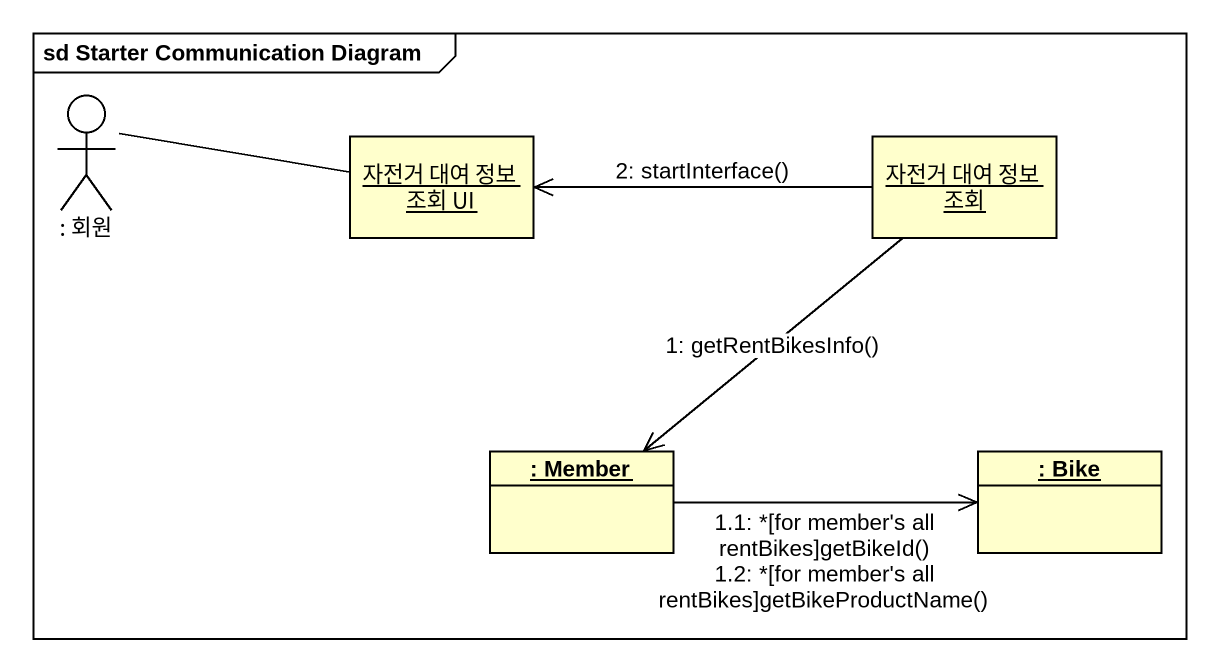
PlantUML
@startuml
mainframe sd Starter Communication Diagram
allowmixing
hide circle
hide empty members
actor ": 회원" as 회원
object "자전거 대여 정보 조회 UI" as 자전거_대여_정보_조회_UI
object "자전거 대여 정보 조회" as 자전거_대여_정보_조회
object ": Member" as Member
object ": Bike" as Bike
회원 -right- 자전거_대여_정보_조회_UI
자전거_대여_정보_조회 --> Member : 1: getRentBikesInfo()
Member -right-> Bike : 1.1: *[for member's all rentBikes]getBikeId()\n1.2: *[for member's all rentBikes]getBikeProductName()
자전거_대여_정보_조회 -left-> 자전거_대여_정보_조회_UI : 2: startInterface()
@enduml
